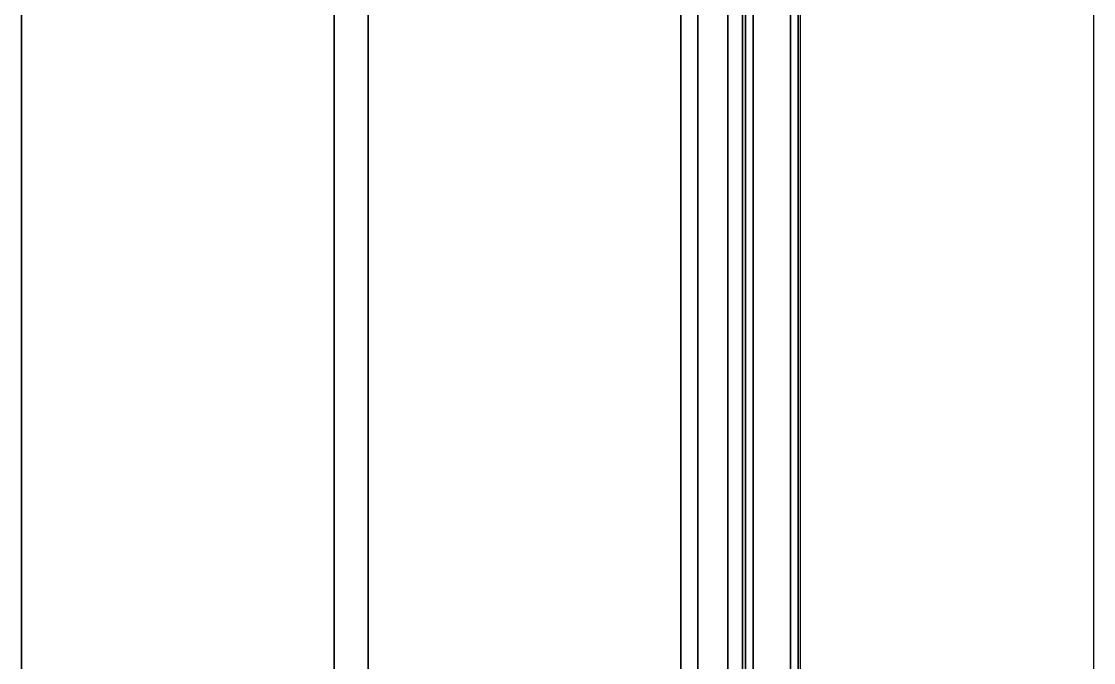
# Model space of a CAD drawing. Header units: millimetres. Extents: x 68 to 2000, y 100 to 2870.
# Drawn here: x 627.3 to 699.3, y 2269.4 to 2312.5 of the extents above; entities that cross this region are included whole.
import ezdxf

# ---------------------------------------------------------------- set-up
doc = ezdxf.new("R2010")
doc.units = ezdxf.units.MM
doc.header["$LTSCALE"] = 10
doc.layers.add('_Sichtbarkanten', color=7, linetype='Continuous', lineweight=25)
doc.layers.add('Sichtbar schmal (ISO)', color=7, linetype='Continuous', lineweight=35)

msp = doc.modelspace()

# ---------------------------------------------------------------- linework, layer by layer
at = {"layer": '_Sichtbarkanten'}
for p, q in [((699.279, 2573.67), (699.279, 1573.67)), ((679.579, 2520.47), (679.579, 1626.87))]:
    msp.add_line(p, q, dxfattribs=at)
at = {"layer": 'Sichtbar schmal (ISO)'}
for p, q in [((675.921, 1625.678), (675.921, 2521.662)), ((676.421, 2521.662), (676.421, 1625.678)), ((678.938, 1625.661), (678.938, 2521.679)), ((679.438, 2521.679), (679.438, 1625.661)), ((674.706, 2171.292), (674.738, 2521.484)), ((675.706, 2171.286), (675.738, 2521.478)), ((627.298, 2328.994), (627.298, 2203.349)), ((671.561, 2203.349), (671.561, 2328.994)), ((672.702, 2203.349), (672.702, 2328.994)), ((648.288, 2218.764), (648.288, 2313.569)), ((650.571, 2218.764), (650.571, 2313.569))]:
    msp.add_line(p, q, dxfattribs=at)

doc.saveas('drawing.dxf')
